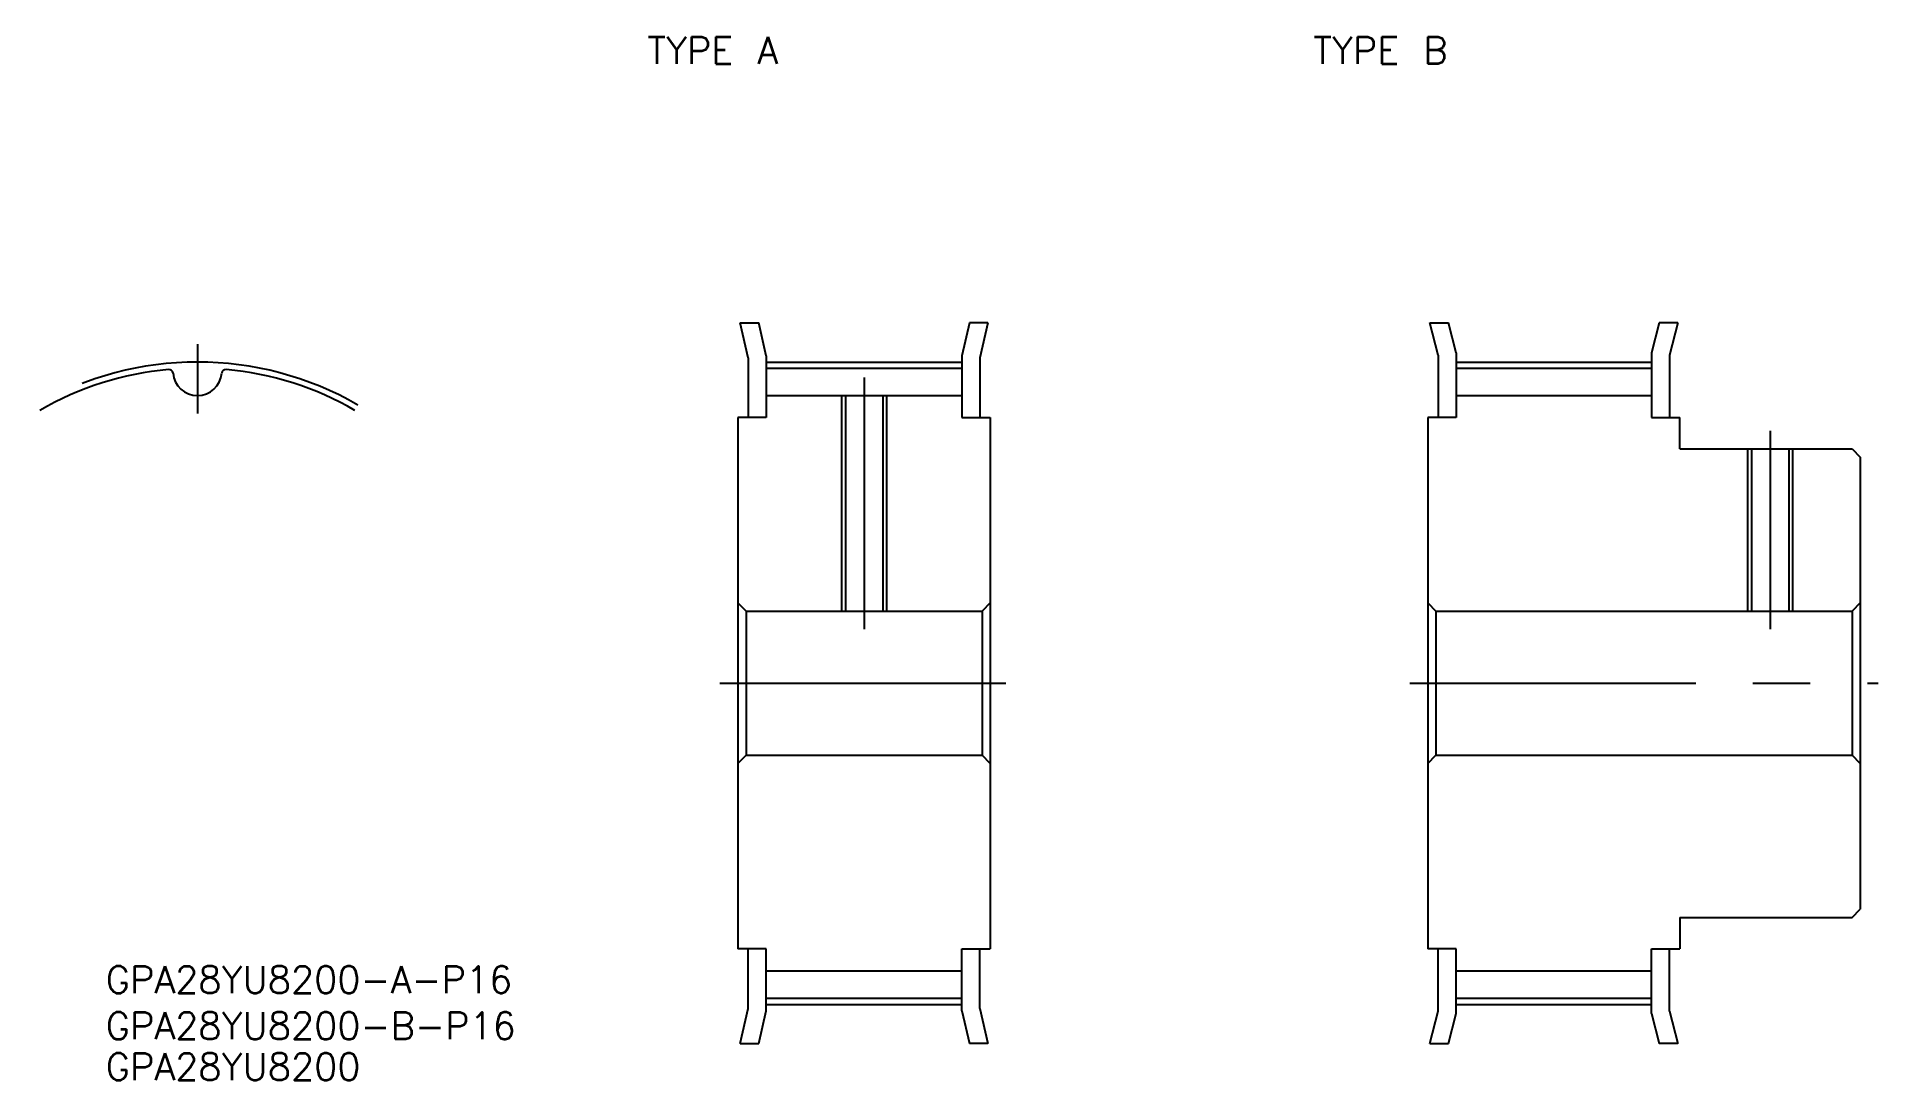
# Model space of a CAD drawing. Extents: x -18 to 187, y -44 to 72.
import ezdxf

# ---------------------------------------------------------------- set-up
doc = ezdxf.new("R2010")
doc.units = 0
doc.linetypes.add('CENTER', pattern=[50.8, 31.75, -6.35, 6.35, -6.35])
doc.layers.get('0').update_dxf_attribs({"linetype": 'CONTINUOUS'})
doc.layers.add('CENTER', color=1, linetype='CENTER')
doc.styles.get("Standard").update_dxf_attribs({"font": 'txt.shx', "height": 3, "bigfont": 'bigfont.shx'})

msp = doc.modelspace()

# ---------------------------------------------------------------- linework, layer by layer
at = {"color": 7, "linetype": 'CONTINUOUS'}
for p, q in [((61.15, 36.12), (60.25, 40)), ((60.25, 40), (62.31, 40)), ((63.15, 36.35), (62.31, 40)), ((85.7, 40), (84.85, 36.35)), ((87.75, 40), (85.7, 40)), ((87.75, 40), (86.85, 36.12)), ((137.72, 36.41), (136.82, 40)), ((136.82, 40), (138.88, 40)), ((139.72, 36.66), (138.88, 40)), ((162.26, 40), (161.42, 36.66)), ((164.32, 40), (162.26, 40)), ((164.32, 40), (163.42, 36.41)), ((61.15, 36.12), (61.15, 29.5)), ((63.15, 36.35), (63.15, 29.5)), ((63.15, 34.97), (84.85, 34.97)), ((84.85, 36.35), (84.85, 29.5)), ((86.85, 36.12), (86.85, 29.5)), ((137.72, 36.41), (137.72, 29.5)), ((139.72, 36.66), (139.72, 29.5)), ((139.72, 34.97), (161.42, 34.97)), ((161.42, 36.66), (161.42, 29.5)), ((163.42, 36.41), (163.42, 29.5)), ((63.15, 31.95), (84.85, 31.95)), ((71.94, 31.95), (71.94, 8)), ((76.07, 31.95), (76.07, 8)), ((139.72, 31.95), (161.42, 31.95)), ((60, 29.5), (60, -29.5)), ((63.15, 29.5), (60, 29.5)), ((84.85, 29.5), (88, 29.5)), ((88, 29.5), (88, -29.5)), ((136.57, 29.5), (136.57, -29.5)), ((139.72, 29.5), (136.57, 29.5)), ((161.42, 29.5), (164.57, 29.5)), ((164.57, 26), (164.57, 29.5)), ((164.57, 26), (183.67, 26)), ((172.51, 26), (172.51, 8)), ((176.64, 26), (176.64, 8)), ((183.67, 26), (184.57, 25.09)), ((184.57, 25.09), (184.57, -25.09)), ((60, 8.91), (60.91, 8)), ((88, 8.91), (87.1, 8)), ((136.57, 8.91), (137.48, 8)), ((184.57, 8.91), (183.67, 8)), ((60.91, 8), (87.1, 8)), ((60.91, 8), (60.91, -8)), ((87.1, 8), (87.1, -8)), ((137.48, 8), (183.67, 8)), ((137.48, 8), (137.48, -8)), ((183.67, 8), (183.67, -8)), ((60, -8.91), (60.91, -8)), ((60.91, -8), (87.1, -8)), ((88, -8.91), (87.1, -8)), ((136.57, -8.91), (137.48, -8)), ((137.48, -8), (183.67, -8)), ((184.57, -8.91), (183.67, -8)), ((164.57, -26), (183.67, -26)), ((164.57, -26), (164.57, -29.5)), ((183.67, -26), (184.57, -25.09)), ((63.15, -29.5), (60, -29.5)), ((61.15, -36.12), (61.15, -29.5)), ((63.15, -36.35), (63.15, -29.5)), ((84.85, -29.5), (88, -29.5)), ((84.85, -36.35), (84.85, -29.5)), ((86.85, -36.12), (86.85, -29.5)), ((139.72, -29.5), (136.57, -29.5)), ((137.72, -36.41), (137.72, -29.5)), ((139.72, -36.66), (139.72, -29.5)), ((161.42, -29.5), (164.57, -29.5)), ((161.42, -36.66), (161.42, -29.5)), ((163.42, -36.41), (163.42, -29.5)), ((63.15, -31.94), (84.85, -31.94)), ((139.72, -31.94), (161.42, -31.94)), ((60.25, -40), (61.15, -36.12)), ((62.31, -40), (63.15, -36.35)), ((63.15, -34.96), (84.85, -34.96)), ((84.85, -36.35), (85.7, -40)), ((86.85, -36.12), (87.75, -40)), ((136.82, -40), (137.72, -36.41)), ((138.88, -40), (139.72, -36.66)), ((139.72, -34.96), (161.42, -34.96)), ((161.42, -36.66), (162.26, -40)), ((163.42, -36.41), (164.32, -40)), ((60.25, -40), (62.31, -40)), ((87.75, -40), (85.7, -40)), ((136.82, -40), (138.88, -40)), ((164.32, -40), (162.26, -40))]:
    msp.add_line(p, q, dxfattribs=at)
at = {"color": 3, "linetype": 'CONTINUOUS'}
for p, q in [((71.5, 31.95), (71.5, 8)), ((76.5, 31.95), (76.5, 8)), ((172.07, 26), (172.07, 8)), ((177.07, 26), (177.07, 8))]:
    msp.add_line(p, q, dxfattribs=at)
at = {"color": 7, "linetype": 'CONTINUOUS'}
for centre, radius, start, end in [((0, 0), 34.97, 95.2488, 120), ((-3.16, 34.37), 0.453, 5.3509, 95.2488), ((3.16, 34.37), 0.453, 84.7512, 174.6491), ((0, 0), 34.97, 60, 84.7512), ((0, 34.66), 2.72, 185.3509, 354.6491)]:
    msp.add_arc(centre, radius, start, end, dxfattribs=at)
at = {"layer": 'CENTER', "color": 1, "linetype": 'CENTER'}
for p, q in [((0, 37.65), (0, 29.95)), ((63.15, 35.65), (84.85, 35.65)), ((139.72, 35.65), (161.42, 35.65)), ((74, 33.95), (74, 6)), ((174.57, 28), (174.57, 6)), ((58, 0), (90, 0)), ((134.57, 0), (186.57, 0)), ((63.15, -35.65), (84.85, -35.65)), ((139.72, -35.65), (161.42, -35.65))]:
    msp.add_line(p, q, dxfattribs=at)
msp.add_arc((0, 0), 35.65, 60, 120, dxfattribs=at)

# ---------------------------------------------------------------- texts
at = {"color": 7, "linetype": 'CONTINUOUS'}
for s, p in [('TYPE A', (49.96, 68.75)), ('TYPE B', (123.88, 68.75)), ('GPA28YU8200-A-P16', (-10.18, -34.4)), ('GPA28YU8200-B-P16', (-10.18, -39.53)), ('GPA28YU8200', (-10.18, -44.07))]:
    msp.add_text(s, height=3, dxfattribs=at).set_placement(p)

doc.saveas('drawing.dxf')
